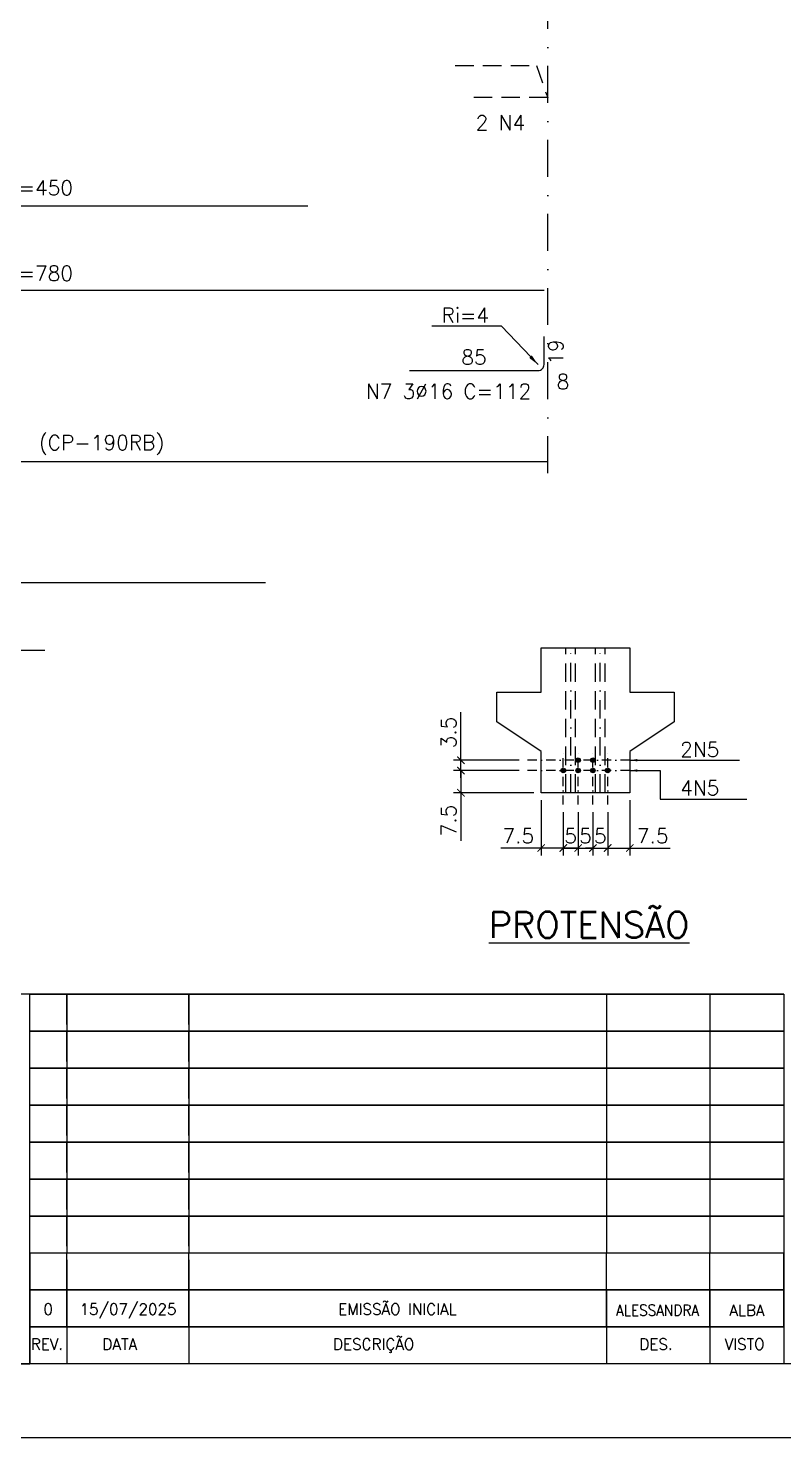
# Model space of a CAD drawing. Header units: centimetres. Extents: x 1658 to 6058, y 7825 to 9310.
# Drawn here: x 4622 to 5133, y 7825 to 8778 of the extents above; entities that cross this region are included whole.
import ezdxf
from ezdxf.enums import TextEntityAlignment as Align

# ---------------------------------------------------------------- set-up
doc = ezdxf.new("R2010")
doc.units = ezdxf.units.CM
doc.header["$LTSCALE"] = 50
doc.header["$MEASUREMENT"] = 0
doc.header["$PDMODE"] = 67
doc.linetypes.add('DASHDOT', pattern=[1, 0.5, -0.25, 0, -0.25])
doc.linetypes.add('HIDDEN', pattern=[0.375, 0.25, -0.125])
for name, color, linetype in [('COTAS-PRECON', 1, 'Continuous'), ('FORMATO-PRECON', 2, 'Continuous'), ('HACHURAS-PRECON', 1, 'Continuous'), ('LINHA CENTRO-PRECON', 1, 'DASHDOT'), ('LINHA TRACEJADO-PRECON', 1, 'HIDDEN'), ('LINHA-01-PRECON', 1, 'Continuous'), ('LINHA-02-PRECON', 2, 'Continuous'), ('LINHA-04-PRECON', 4, 'Continuous'), ('X1', 2, 'Continuous')]:
    doc.layers.add(name, color=color, linetype=linetype)
doc.layers.add('EP - 4', color=4, linetype='Continuous', lineweight=13)
doc.styles.add('PRECON-ROMANS', font='romans.shx')
doc.styles.add('R-80C-100', font='simplex.shx', dxfattribs={"height": 20})
doc.styles.add('R-80C-50', font='simplex.shx', dxfattribs={"height": 10})
doc.styles.add('ROMANS', font='ROMANS.SHX', dxfattribs={"oblique": 15, "height": 3})
doc.styles.get("Standard").update_dxf_attribs({"font": 'romans.shx'})
doc.linetypes.add('ZIGZAG', pattern='A,0.0001,-0.2,[131,ltypeshp.shx,S=0.2,R=0,X=-0.2,Y=0],-0.4,[131,ltypeshp.shx,S=0.2,R=180,X=0.2,Y=0],-0.2', length=0.8001)
doc.dimstyles.new('ESC-0050', dxfattribs={"dimscale": 5, "dimtxt": 10, "dimasz": 1.5, "dimexe": 1.1, "dimexo": 2, "dimgap": 0.8, "dimtad": 1, "dimdec": 1, "dimzin": 12, "dimdsep": 46, "dimtxsty": 'R-80C-50', "dimblk": 'ARCHTICK', "dimcen": 2.5, "dimdle": 1.1, "dimclrd": 1, "dimclre": 1, "dimclrt": 3, "dimaunit": 1, "dimadec": 3, "dimazin": 0, "dimtfac": 1, "dimtdec": 1, "dimtmove": 0, "dimatfit": 3, "dimfxl": 1, "dimtolj": 1, "dimtzin": 0, "dimarcsym": 0})
doc.dimstyles.new('ESC50-25', dxfattribs={"dimscale": 50, "dimtxt": 0.2, "dimasz": 0.1, "dimexe": 0.1, "dimexo": 0.1, "dimgap": 0.065, "dimtad": 1, "dimdec": 1, "dimlfac": 0.5, "dimzin": 12, "dimdsep": 46, "dimtxsty": 'Standard', "dimblk": 'ARCHTICK', "dimcen": 0.09, "dimdle": 0.1, "dimclrd": 256, "dimclre": 256, "dimclrt": 2, "dimaunit": 1, "dimazin": 0, "dimtfac": 1, "dimtdec": 1, "dimtix": 1, "dimtmove": 1, "dimatfit": 3, "dimfxl": 1, "dimtolj": 1, "dimtzin": 0, "dimlwd": -1, "dimlwe": -1, "dimarcsym": 0})
doc.dimstyles.new('ESC50-50', dxfattribs={"dimscale": 50, "dimtxt": 0.2, "dimasz": 0.15, "dimexe": 0.15, "dimexo": 0.15, "dimgap": 0.08, "dimtad": 1, "dimdec": 1, "dimzin": 12, "dimdsep": 46, "dimtxsty": 'Standard', "dimblk": 'ARCHTICK', "dimcen": 0.09, "dimdle": 0.15, "dimclrd": 256, "dimclre": 256, "dimclrt": 2, "dimazin": 3, "dimtfac": 1, "dimtdec": 1, "dimtix": 1, "dimtmove": 2, "dimatfit": 2, "dimfxl": 0.15, "dimtolj": 1, "dimtzin": 0, "dimarcsym": 0})

# ---------------------------------------------------------------- blocks, each defined once
blk = doc.blocks.new('REV-A3-V')
at = {"layer": 'FORMATO-PRECON', "color": 1}
for p, q in [((780, 50), (780, 9.1)), ((920, 50), (920, 9.1))]:
    blk.add_line(p, q, dxfattribs=at)
for points in [[(1020, 50), (0, 50)], [(50, 9.1), (50, 50)], [(50, 50), (50, 0)], [(215, 9.1), (215, 50)], [(215, 50), (215, 0)], [(780, 50), (780, 0)], [(920, 50), (920, 0)]]:
    blk.add_lwpolyline(points, dxfattribs=at)
blk.add_lwpolyline([(1020, 0), (0, 0), (0, 50), (1020, 50)], close=True, dxfattribs=at)
at = {"layer": 'FORMATO-PRECON', "color": 2, "style": 'PRECON-ROMANS', "flags": 12}
for p in [(24.8, 24), (132.8, 24), (497.2, 24)]:
    blk.add_attdef('X', text='', height=15, dxfattribs=at).set_placement(p, align=Align.MIDDLE_CENTER)
at = {"layer": 'FORMATO-PRECON', "style": 'PRECON-ROMANS', "flags": 12}
for p in [(849.1, 22.6), (970, 22.6)]:
    blk.add_attdef('X', text='', height=15, dxfattribs=at).set_placement(p, align=Align.MIDDLE_CENTER)
blk = doc.blocks.new('A$C6E105C5C')
at = {"layer": 'FORMATO-PRECON', "color": 6}
for q in [(1020, 50), (0, 0)]:
    blk.add_line((0, 50), q, dxfattribs=at)
at = {"layer": 'FORMATO-PRECON', "color": 3}
blk.add_lwpolyline([(0, 50), (1020, 50), (1020, 0), (0, 0)], close=True, dxfattribs=at)
at = {"layer": 'FORMATO-PRECON', "color": 1}
for points in [[(50, 50), (50, 0)], [(215, 50), (215, 0)], [(780, 50), (780, 0)], [(920, 50), (920, 0)]]:
    blk.add_lwpolyline(points, dxfattribs=at)
at = {"layer": 'FORMATO-PRECON', "style": 'ROMANS'}
for s, p in [('REV.', (1.3, 19.2)), ('DATA', (98.1, 19.2)), ('DESCRIÇÃO', (410.2, 19.2)), ('DES.', (824.6, 19.2)), ('VISTO', (940, 19.2))]:
    blk.add_text(s, height=15, dxfattribs=at).set_placement(p)
blk = doc.blocks.new('A$C12EB5E76')
at = {"layer": 'FORMATO-PRECON'}
blk.add_lwpolyline([(-114.7, 1254.3), (-114.7, 4224.3), (4085.3, 4224.3), (4085.3, 1254.3)], close=True, dxfattribs=at)
at = {"layer": 'FORMATO-PRECON', "color": 6}
blk.add_lwpolyline([(135.3, 1354.3), (135.3, 4124.3), (3985.3, 4124.3), (3985.3, 1354.3)], close=True, dxfattribs=at)
blk = doc.blocks.new('_ArchTick')
at = {"color": 0, "linetype": 'ByBlock', "const_width": 0.15}
blk.add_lwpolyline([(-0.5, -0.5), (0.5, 0.5)], dxfattribs=at)
blk = doc.blocks.new('*D96')
at = {"layer": 'COTAS-PRECON', "transparency": 16777216}
for p, q in [((4954.3, 8276.28), (4909.91, 8276.28)), ((4914.91, 8276.28), (4914.91, 8256.28)), ((4964.21, 8261.28), (4909.91, 8261.28)), ((4914.91, 8261.28), (4914.91, 8228.83))]:
    blk.add_line(p, q, dxfattribs=at)
at = {"layer": 'Defpoints', "color": 0, "transparency": 16777216}
for p in [(4914.91, 8276.28), (4959.3, 8276.28), (4969.21, 8261.28)]:
    blk.add_point(p, dxfattribs=at)
at = {"layer": 'COTAS-PRECON', "transparency": 16777216, "xscale": 5, "yscale": 5, "zscale": 5}
for p, rotation in [((4914.91, 8276.28), 90), ((4914.91, 8261.28), 270)]:
    blk.add_blockref('_ArchTick', p, dxfattribs=dict(at, rotation=rotation))
at = {"layer": 'COTAS-PRECON', "color": 2, "transparency": 16777216, "insert": (4906.66, 8242.56), "char_height": 10, "attachment_point": 5, "rotation": 90}
blk.add_mtext('\\A1;7.5', dxfattribs=at)
blk = doc.blocks.new('*D97')
at = {"layer": 'COTAS-PRECON', "transparency": 16777216}
for p, q in [((4984.21, 8248.23), (4984.21, 8218.88)), ((4994.21, 8248.23), (4994.21, 8218.88)), ((4984.21, 8223.88), (4979.21, 8223.88)), ((4984.21, 8223.88), (4994.21, 8223.88)), ((4994.21, 8223.88), (4999.21, 8223.88))]:
    blk.add_line(p, q, dxfattribs=at)
at = {"layer": 'Defpoints', "color": 0, "transparency": 16777216}
for p in [(4984.21, 8253.23), (4994.21, 8253.23), (4994.21, 8223.88)]:
    blk.add_point(p, dxfattribs=at)
at = {"layer": 'COTAS-PRECON', "transparency": 16777216, "xscale": 5, "yscale": 5, "zscale": 5}
blk.add_blockref('_ArchTick', (4984.21, 8223.88), dxfattribs=at)
at = {"layer": 'COTAS-PRECON', "transparency": 16777216, "xscale": 5, "yscale": 5, "zscale": 5, "rotation": 180}
blk.add_blockref('_ArchTick', (4994.21, 8223.88), dxfattribs=at)
at = {"layer": 'COTAS-PRECON', "color": 2, "transparency": 16777216, "insert": (4989.21, 8232.13), "char_height": 10, "attachment_point": 5}
blk.add_mtext('\\A1;5', dxfattribs=at)
blk = doc.blocks.new('*D98')
at = {"layer": 'COTAS-PRECON', "transparency": 16777216}
for p, q in [((4994.21, 8248.23), (4994.21, 8218.88)), ((5004.21, 8248.23), (5004.21, 8218.88)), ((4994.21, 8223.88), (4989.21, 8223.88)), ((4994.21, 8223.88), (5004.21, 8223.88)), ((5004.21, 8223.88), (5009.21, 8223.88))]:
    blk.add_line(p, q, dxfattribs=at)
at = {"layer": 'Defpoints', "color": 0, "transparency": 16777216}
for p in [(4994.21, 8253.23), (5004.21, 8253.23), (5004.21, 8223.88)]:
    blk.add_point(p, dxfattribs=at)
at = {"layer": 'COTAS-PRECON', "transparency": 16777216, "xscale": 5, "yscale": 5, "zscale": 5}
blk.add_blockref('_ArchTick', (4994.21, 8223.88), dxfattribs=at)
at = {"layer": 'COTAS-PRECON', "transparency": 16777216, "xscale": 5, "yscale": 5, "zscale": 5, "rotation": 180}
blk.add_blockref('_ArchTick', (5004.21, 8223.88), dxfattribs=at)
at = {"layer": 'COTAS-PRECON', "color": 2, "transparency": 16777216, "insert": (4999.21, 8232.13), "char_height": 10, "attachment_point": 5}
blk.add_mtext('\\A1;5', dxfattribs=at)
blk = doc.blocks.new('*D99')
at = {"layer": 'COTAS-PRECON', "transparency": 16777216}
for p, q in [((5004.21, 8248.23), (5004.21, 8218.88)), ((5014.21, 8248.23), (5014.21, 8218.88)), ((5004.21, 8223.88), (4999.21, 8223.88)), ((5004.21, 8223.88), (5014.21, 8223.88)), ((5014.21, 8223.88), (5019.21, 8223.88))]:
    blk.add_line(p, q, dxfattribs=at)
at = {"layer": 'Defpoints', "color": 0, "transparency": 16777216}
for p in [(5004.21, 8253.23), (5014.21, 8253.23), (5014.21, 8223.88)]:
    blk.add_point(p, dxfattribs=at)
at = {"layer": 'COTAS-PRECON', "transparency": 16777216, "xscale": 5, "yscale": 5, "zscale": 5}
blk.add_blockref('_ArchTick', (5004.21, 8223.88), dxfattribs=at)
at = {"layer": 'COTAS-PRECON', "transparency": 16777216, "xscale": 5, "yscale": 5, "zscale": 5, "rotation": 180}
blk.add_blockref('_ArchTick', (5014.21, 8223.88), dxfattribs=at)
at = {"layer": 'COTAS-PRECON', "color": 2, "transparency": 16777216, "insert": (5009.21, 8232.13), "char_height": 10, "attachment_point": 5}
blk.add_mtext('\\A1;5', dxfattribs=at)
blk = doc.blocks.new('*D100')
at = {"layer": 'COTAS-PRECON', "transparency": 16777216}
for p, q in [((5014.21, 8248.23), (5014.21, 8218.88)), ((5029.21, 8256.28), (5029.21, 8218.88)), ((5009.21, 8223.88), (5034.21, 8223.88))]:
    blk.add_line(p, q, dxfattribs=at)
at = {"layer": 'Defpoints', "color": 0, "transparency": 16777216}
for p in [(5029.21, 8261.28), (5014.21, 8253.23), (5029.21, 8223.88)]:
    blk.add_point(p, dxfattribs=at)
at = {"layer": 'COTAS-PRECON', "transparency": 16777216, "xscale": 5, "yscale": 5, "zscale": 5, "rotation": 180}
blk.add_blockref('_ArchTick', (5014.21, 8223.88), dxfattribs=at)
at = {"layer": 'COTAS-PRECON', "transparency": 16777216, "xscale": 5, "yscale": 5, "zscale": 5}
blk.add_blockref('_ArchTick', (5029.21, 8223.88), dxfattribs=at)
at = {"layer": 'COTAS-PRECON', "color": 2, "transparency": 16777216, "insert": (5044.65, 8232.13), "char_height": 10, "attachment_point": 5}
blk.add_mtext('\\A1;7.5', dxfattribs=at)
blk = doc.blocks.new('*D101')
at = {"layer": 'COTAS-PRECON', "transparency": 16777216}
for p, q in [((4969.21, 8256.28), (4969.21, 8218.88)), ((4984.21, 8248.23), (4984.21, 8218.88)), ((4989.21, 8223.88), (4964.21, 8223.88))]:
    blk.add_line(p, q, dxfattribs=at)
at = {"layer": 'Defpoints', "color": 0, "transparency": 16777216}
for p in [(4969.21, 8261.28), (4984.21, 8253.23), (4969.21, 8223.88)]:
    blk.add_point(p, dxfattribs=at)
at = {"layer": 'COTAS-PRECON', "transparency": 16777216, "xscale": 5, "yscale": 5, "zscale": 5, "rotation": 180}
blk.add_blockref('_ArchTick', (4969.21, 8223.88), dxfattribs=at)
at = {"layer": 'COTAS-PRECON', "transparency": 16777216, "xscale": 5, "yscale": 5, "zscale": 5}
blk.add_blockref('_ArchTick', (4984.21, 8223.88), dxfattribs=at)
at = {"layer": 'COTAS-PRECON', "color": 2, "transparency": 16777216, "insert": (4953.77, 8232.13), "char_height": 10, "attachment_point": 5}
blk.add_mtext('\\A1;7.5', dxfattribs=at)
blk = doc.blocks.new('*D115')
at = {"layer": 'COTAS-PRECON', "transparency": 16777216}
for p, q in [((4914.91, 8283.28), (4914.91, 8315.73)), ((4954.3, 8283.28), (4909.91, 8283.28)), ((4914.91, 8271.28), (4914.91, 8283.28)), ((4954.3, 8276.28), (4909.91, 8276.28))]:
    blk.add_line(p, q, dxfattribs=at)
at = {"layer": 'Defpoints', "color": 0, "transparency": 16777216}
for p in [(4914.91, 8283.28), (4959.3, 8283.28), (4959.3, 8276.28)]:
    blk.add_point(p, dxfattribs=at)
at = {"layer": 'COTAS-PRECON', "transparency": 16777216, "xscale": 5, "yscale": 5, "zscale": 5}
for p, rotation in [((4914.91, 8283.28), 90), ((4914.91, 8276.28), 270)]:
    blk.add_blockref('_ArchTick', p, dxfattribs=dict(at, rotation=rotation))
at = {"layer": 'COTAS-PRECON', "color": 2, "transparency": 16777216, "insert": (4906.66, 8302.01), "char_height": 10, "attachment_point": 5, "rotation": 90}
blk.add_mtext('\\A1;3.5', dxfattribs=at)
blk = doc.blocks.new('*D117')
at = {"layer": 'Defpoints', "color": 0, "transparency": 16777216}
for p in [(4218.14, 8600.92), (4971.14, 8600.92, 96721), (4971.14, 8582.8)]:
    blk.add_point(p, dxfattribs=at)
at = {"layer": 'COTAS-PRECON', "color": 2, "transparency": 16777216, "insert": (4588.39, 8588.91), "char_height": 10, "attachment_point": 5}
blk.add_mtext('\\A1;753', dxfattribs=at)
blk = doc.blocks.new('*D118')
at = {"layer": 'Defpoints', "color": 0, "transparency": 16777216}
for p in [(4971.14, 8569.86), (4971.14, 8569.86), (4971.14, 8550.86)]:
    blk.add_point(p, dxfattribs=at)
at = {"layer": 'COTAS-PRECON', "color": 2, "transparency": 16777216, "insert": (4979.11, 8559.35), "char_height": 10, "attachment_point": 5, "rotation": 90}
blk.add_mtext('\\A1;19', dxfattribs=at)
blk = doc.blocks.new('*D119')
at = {"layer": 'Defpoints', "color": 0, "transparency": 16777216}
for p in [(4880.17, 8546.86), (4965.14, 8546.86), (4880.17, 8528.74)]:
    blk.add_point(p, dxfattribs=at)
at = {"layer": 'COTAS-PRECON', "color": 2, "transparency": 16777216, "insert": (4923.74, 8555.95), "char_height": 10, "attachment_point": 5}
blk.add_mtext('\\A1;85', dxfattribs=at)

msp = doc.modelspace()

# ---------------------------------------------------------------- hatches: boundary and pattern name
at = {"layer": 'HACHURAS-PRECON'}
h = msp.add_hatch(color=256, dxfattribs=at)
h.dxf.hatch_style = 1
h.paths.add_polyline_path([(4985.73, 8276.283, 1), (4982.69, 8276.283, 1)])
h = msp.add_hatch(color=256, dxfattribs=at)
h.dxf.hatch_style = 1
h.paths.add_polyline_path([(4995.73, 8283.283, 1), (4992.69, 8283.283, 1)])
h = msp.add_hatch(color=256, dxfattribs=at)
h.dxf.hatch_style = 1
h.paths.add_polyline_path([(4995.73, 8276.283, 1), (4992.69, 8276.283, 1)])
h = msp.add_hatch(color=256, dxfattribs=at)
h.dxf.hatch_style = 1
h.paths.add_polyline_path([(5005.73, 8283.283, 1), (5002.69, 8283.283, 1)])
h = msp.add_hatch(color=256, dxfattribs=at)
h.dxf.hatch_style = 1
h.paths.add_polyline_path([(5005.73, 8276.283, 1), (5002.69, 8276.283, 1)])
h = msp.add_hatch(color=256, dxfattribs=at)
h.dxf.hatch_style = 1
h.paths.add_polyline_path([(5015.73, 8276.283, 1), (5012.69, 8276.283, 1)])

# ---------------------------------------------------------------- linework, layer by layer
at = {"layer": 'COTAS-PRECON', "linetype": 'DASHDOT'}
msp.add_line((4973.638, 8477.485, 96721), (4973.638, 9220.63, 96721), dxfattribs=at)
at = {"layer": 'COTAS-PRECON', "linetype": 'DASHDOT', "ltscale": 0.25}
for p, q in [((4984.21, 8253.227), (4984.21, 8288.104)), ((4994.21, 8253.227), (4994.21, 8288.104)), ((5004.21, 8253.227), (5004.21, 8288.104)), ((5014.21, 8253.227), (5014.21, 8288.104)), ((5029.21, 8283.283), (4959.298, 8283.283)), ((5029.21, 8276.283), (4959.298, 8276.283))]:
    msp.add_line(p, q, dxfattribs=at)
at = {"layer": 'COTAS-PRECON'}
for p, q in [((5049.723, 8276.283), (5049.723, 8256.831)), ((5049.723, 8256.831), (5108.297, 8256.831)), ((4969.21, 8223.883), (4941.941, 8223.883)), ((5029.21, 8223.883), (5056.48, 8223.883))]:
    msp.add_line(p, q, dxfattribs=at)
for centre in [(4984.21, 8276.283), (4994.21, 8283.283), (4994.21, 8276.283), (5004.21, 8283.283), (5004.21, 8276.283), (5014.21, 8276.283)]:
    msp.add_circle(centre, 1.52, dxfattribs=at)
at = {"layer": 'EP - 4'}
msp.add_lwpolyline([(4971.138, 8600.918), (4216.138, 8600.918, -0.4142136), (4212.138, 8604.918), (4212.138, 8623.918)], format="xyb", dxfattribs=at)
at = {"layer": 'EP - 4', "elevation": 96721}
msp.add_lwpolyline([(4880.169, 8546.856), (4967.138, 8546.856, 0.4142136), (4971.138, 8550.856), (4971.138, 8569.856)], format="xyb", dxfattribs=at)
at = {"layer": 'FORMATO-PRECON', "color": 6}
for points in [[(4083.357, 7874.924), (4623.357, 7874.924), (4623.357, 8124.924), (4083.357, 8124.924)], [(4623.357, 8124.924), (5133.357, 8124.924), (5133.357, 7874.924), (4623.357, 7874.924)]]:
    msp.add_lwpolyline(points, close=True, dxfattribs=at)
at = {"layer": 'LINHA CENTRO-PRECON', "ltscale": 0.5, "extrusion": (0, 1, 0)}
for p, q in [((4989.21, 8261.283), (4989.21, 8359.283)), ((5009.21, 8261.283), (5009.21, 8359.283))]:
    msp.add_line(p, q, dxfattribs=at)
at = {"layer": 'LINHA TRACEJADO-PRECON', "extrusion": (0, 1, 0)}
for p, q in [((4986.01, 8261.283), (4986.01, 8359.283)), ((4992.41, 8261.283), (4992.41, 8359.283)), ((5006.01, 8261.283), (5006.01, 8359.283)), ((5012.41, 8261.283), (5012.41, 8359.283))]:
    msp.add_line(p, q, dxfattribs=at)
at = {"layer": 'LINHA-01-PRECON'}
msp.add_line((4464.978, 8357.816), (4633.498, 8357.816), dxfattribs=at)
at = {"layer": 'LINHA-02-PRECON', "extrusion": (0, 1, 0)}
for p, q in [((4969.21, 8329.283), (4969.21, 8359.283)), ((5029.21, 8359.283), (5029.21, 8329.283)), ((4939.21, 8329.283), (4969.21, 8329.283)), ((4939.21, 8309.283), (4939.21, 8329.283)), ((5029.21, 8329.283), (5059.21, 8329.283)), ((5059.21, 8329.283), (5059.21, 8309.283)), ((4969.21, 8289.283), (4939.21, 8309.283)), ((5059.21, 8309.283), (5029.21, 8289.283)), ((4969.21, 8261.283), (4969.21, 8289.283)), ((5029.21, 8289.283), (5029.21, 8261.283)), ((5029.21, 8261.283), (4969.21, 8261.283))]:
    msp.add_line(p, q, dxfattribs=at)
at = {"layer": 'LINHA-02-PRECON', "linetype": 'ZIGZAG', "ltscale": 0.15}
msp.add_line((4969.21, 8359.283), (5029.21, 8359.283), dxfattribs=at)
at = {"layer": 'LINHA-04-PRECON'}
for p, q in [((4371.888, 8658.243), (4811.388, 8658.243, 96721)), ((4209.638, 8485.331), (4973.638, 8485.331, 96721))]:
    msp.add_line(p, q, dxfattribs=at)
at = {"layer": 'LINHA-04-PRECON', "linetype": 'HIDDEN', "elevation": 96721}
msp.add_lwpolyline([(4911.105, 8753.215), (4966.105, 8753.215), (4973.638, 8731.483), (4918.638, 8731.483)], dxfattribs=at)

# ---------------------------------------------------------------- block references
at = {"color": 1, "xscale": 0.5000000000000071, "yscale": 0.5000000000000071, "zscale": 0.5000000000000071}
for name, p in [('REV-A3-V', (4623.357, 8099.924)), ('REV-A3-V', (4623.357, 8074.924)), ('REV-A3-V', (4623.357, 8049.924)), ('REV-A3-V', (4623.357, 8024.924)), ('REV-A3-V', (4623.357, 7999.924)), ('REV-A3-V', (4623.357, 7974.924)), ('REV-A3-V', (4623.357, 7949.924)), ('A$C6E105C5C', (4623.357, 7874.924))]:
    msp.add_blockref(name, p, dxfattribs=at)
at = {"color": 1, "xscale": -0.5000000000000071, "yscale": 0.5000000000000071, "zscale": 0.5000000000000071, "rotation": 180}
for p in [(4623.357, 7949.924), (4623.357, 7924.924)]:
    msp.add_blockref('REV-A3-V', p, dxfattribs=at)
at = {"color": 1}
ref = msp.add_blockref('REV-A3-V', (4623.357, 7899.924), dxfattribs=dict(at, xscale=0.5000000000000071, yscale=0.5000000000000071, zscale=0.5000000000000071))
ref.add_attrib('X', '0', dxfattribs={"layer": 'FORMATO-PRECON', "color": 2, "height": 7.5, "style": 'PRECON-ROMANS', "flags": 12}).set_placement((4635.732, 7911.935), align=Align.MIDDLE_CENTER)
ref.add_attrib('X', '15/07/2025', dxfattribs={"layer": 'FORMATO-PRECON', "color": 2, "height": 7.5, "style": 'PRECON-ROMANS', "flags": 12}).set_placement((4689.748, 7911.935), align=Align.MIDDLE_CENTER)
ref.add_attrib('X', 'EMISSÃO INICIAL', dxfattribs={"layer": 'FORMATO-PRECON', "color": 2, "height": 7.5, "style": 'PRECON-ROMANS', "flags": 12}).set_placement((4871.968, 7911.935), align=Align.MIDDLE_CENTER)
ref.add_attrib('X', 'ALESSANDRA', dxfattribs={"layer": 'FORMATO-PRECON', "height": 7.5, "style": 'PRECON-ROMANS', "width": 0.9, "flags": 12}).set_placement((5047.919, 7911.201), align=Align.MIDDLE_CENTER)
ref.add_attrib('X', 'ALBA', dxfattribs={"layer": 'FORMATO-PRECON', "height": 7.5, "style": 'PRECON-ROMANS', "flags": 12}).set_placement((5108.372, 7911.201), align=Align.MIDDLE_CENTER)
at = {"layer": 'COTAS-PRECON', "xscale": 0.5000000000000071, "yscale": 0.5000000000000071, "zscale": 0.5000000000000071}
msp.add_blockref('A$C12EB5E76', (4015.702, 7197.786), dxfattribs=at)

# ---------------------------------------------------------------- texts
at = {"layer": 'COTAS-PRECON', "color": 2, "style": 'R-80C-100'}
for s, p in [('Ri=4', (4901.835, 8579.289, 96721)), ('8', (4979.66, 8534.363, 96721))]:
    msp.add_text(s, height=10, dxfattribs=at).set_placement(p)
at = {"layer": 'COTAS-PRECON', "insert": (4671.858, 8496.457), "char_height": 10, "attachment_point": 5}
msp.add_mtext('\\A1;(CP-190RB)', dxfattribs=at)
at = {"layer": 'LINHA-01-PRECON', "color": 2, "attachment_point": 5}
for s, insert, char_height in [('\\A1;2N5', (5076.515, 8290.486), 10), ('\\A1;4N5', (5076.515, 8264.514), 10), ('\\A1;{\\L\\C4;PROTENSÃO}', (5001.623, 8171.916), 17.5)]:
    msp.add_mtext(s, dxfattribs=dict(at, insert=insert, char_height=char_height))
at = {"layer": 'X1', "style": 'PRECON-ROMANS'}
msp.add_text('2 N4', height=10, dxfattribs=at).set_placement((4924.934, 8709.536, 96721))
at = {"layer": 'X1', "style": 'ROMANS'}
for s, p in [('N8 2%%C16 C=450', (4596.639, 8665.484)), ('N6 3%%C16 C=780', (4596.639, 8607.631)), ('N7 3%%C16 C=112', (4906.529, 8527.816, 96721))]:
    msp.add_text(s, height=10, dxfattribs=at).set_placement(p, align=Align.CENTER)

# ---------------------------------------------------------------- dimensions: what is measured, and where the dimension line sits
at = {"layer": 'COTAS-PRECON'}
for base, p1, p2, dimstyle, override, picture, middle in [((4971.138, 8582.799), (4218.138, 8600.918), (4971.138, 8600.918, 96721), 'ESC50-50', {"dimse1": 1, "dimse2": 1, "dimsd1": 1, "dimsd2": 1}, '*D117', (4588.388, 8588.911)), ((5029.21, 8223.883), (5014.21, 8253.227), (5029.21, 8261.283), 'ESC50-25', {"dimtmove": 2}, '*D100', (5044.647, 8232.133))]:
    dim = msp.add_linear_dim(base=base, p1=p1, p2=p2, dimstyle=dimstyle, override=override, dxfattribs=at)
    dim.commit()
    dim.dimension.update_dxf_attribs({"geometry": picture, "text_midpoint": middle, "dimtype": 160})
for base, p1, p2, angle, dimstyle, override, picture, middle in [((4971.138, 8569.856, 96721), (4971.138, 8550.856, 96721), (4971.138, 8569.856, 96721), 90, 'ESC50-50', {"dimse1": 1, "dimse2": 1, "dimsd1": 1, "dimsd2": 1}, '*D118', (4979.106, 8559.352, 96721)), ((4880.169, 8528.737, 96721), (4965.138, 8546.856, 96721), (4880.169, 8546.856, 96721), 180, 'ESC50-50', {"dimse1": 1, "dimse2": 1, "dimsd1": 1, "dimsd2": 1}, '*D119', (4923.74, 8555.955, 96721)), ((4914.908, 8283.283), (4959.298, 8276.283), (4959.298, 8283.283), 90, 'ESC50-25', {"dimtmove": 0}, '*D115', (4914.908, 8302.009)), ((4914.908, 8276.283), (4969.21, 8261.283), (4959.298, 8276.283), 90, 'ESC50-25', {"dimtmove": 0}, '*D96', (4914.908, 8242.556)), ((4969.21, 8223.883), (4984.21, 8253.227), (4969.21, 8261.283), 180, 'ESC50-25', {"dimtmove": 2}, '*D101', (4953.774, 8232.133))]:
    dim = msp.add_linear_dim(base=base, p1=p1, p2=p2, angle=angle, dimstyle=dimstyle, override=override, dxfattribs=at)
    dim.commit()
    dim.dimension.update_dxf_attribs({"geometry": picture, "text_midpoint": middle, "dimtype": 160})
for base, p1, p2, picture, middle in [((4994.21, 8223.883), (4984.21, 8253.227), (4994.21, 8253.227), '*D97', (4989.21, 8232.133)), ((5004.21, 8223.883), (4994.21, 8253.227), (5004.21, 8253.227), '*D98', (4999.21, 8232.133)), ((5014.21, 8223.883), (5004.21, 8253.227), (5014.21, 8253.227), '*D99', (5009.21, 8232.133))]:
    dim = msp.add_linear_dim(base=base, p1=p1, p2=p2, dimstyle='ESC50-25', override={"dimtmove": 2}, dxfattribs=at)
    dim.commit()
    dim.dimension.update_dxf_attribs({"geometry": picture, "text_midpoint": middle})

# ---------------------------------------------------------------- leaders
msp.add_leader([(4967.138, 8550.856), (4942.382, 8576.887), (4895.197, 8576.887)], dimstyle='ESC-0050', override={"dimgap": 0.8, "dimtad": 0}, dxfattribs=at)
for points in [[(5029.21, 8283.283), (5103.272, 8283.283)], [(5029.21, 8276.283), (5049.723, 8276.283)]]:
    msp.add_leader(points, dimstyle='ESC50-25', dxfattribs=at)
at = {"layer": 'LINHA-01-PRECON'}
msp.add_leader([(4395.909, 8361.2), (4423.974, 8403.508), (4782.728, 8403.508)], dimstyle='ESC50-50', override={"dimscale": 1, "dimtad": 0}, dxfattribs=at)

doc.saveas('drawing.dxf')
